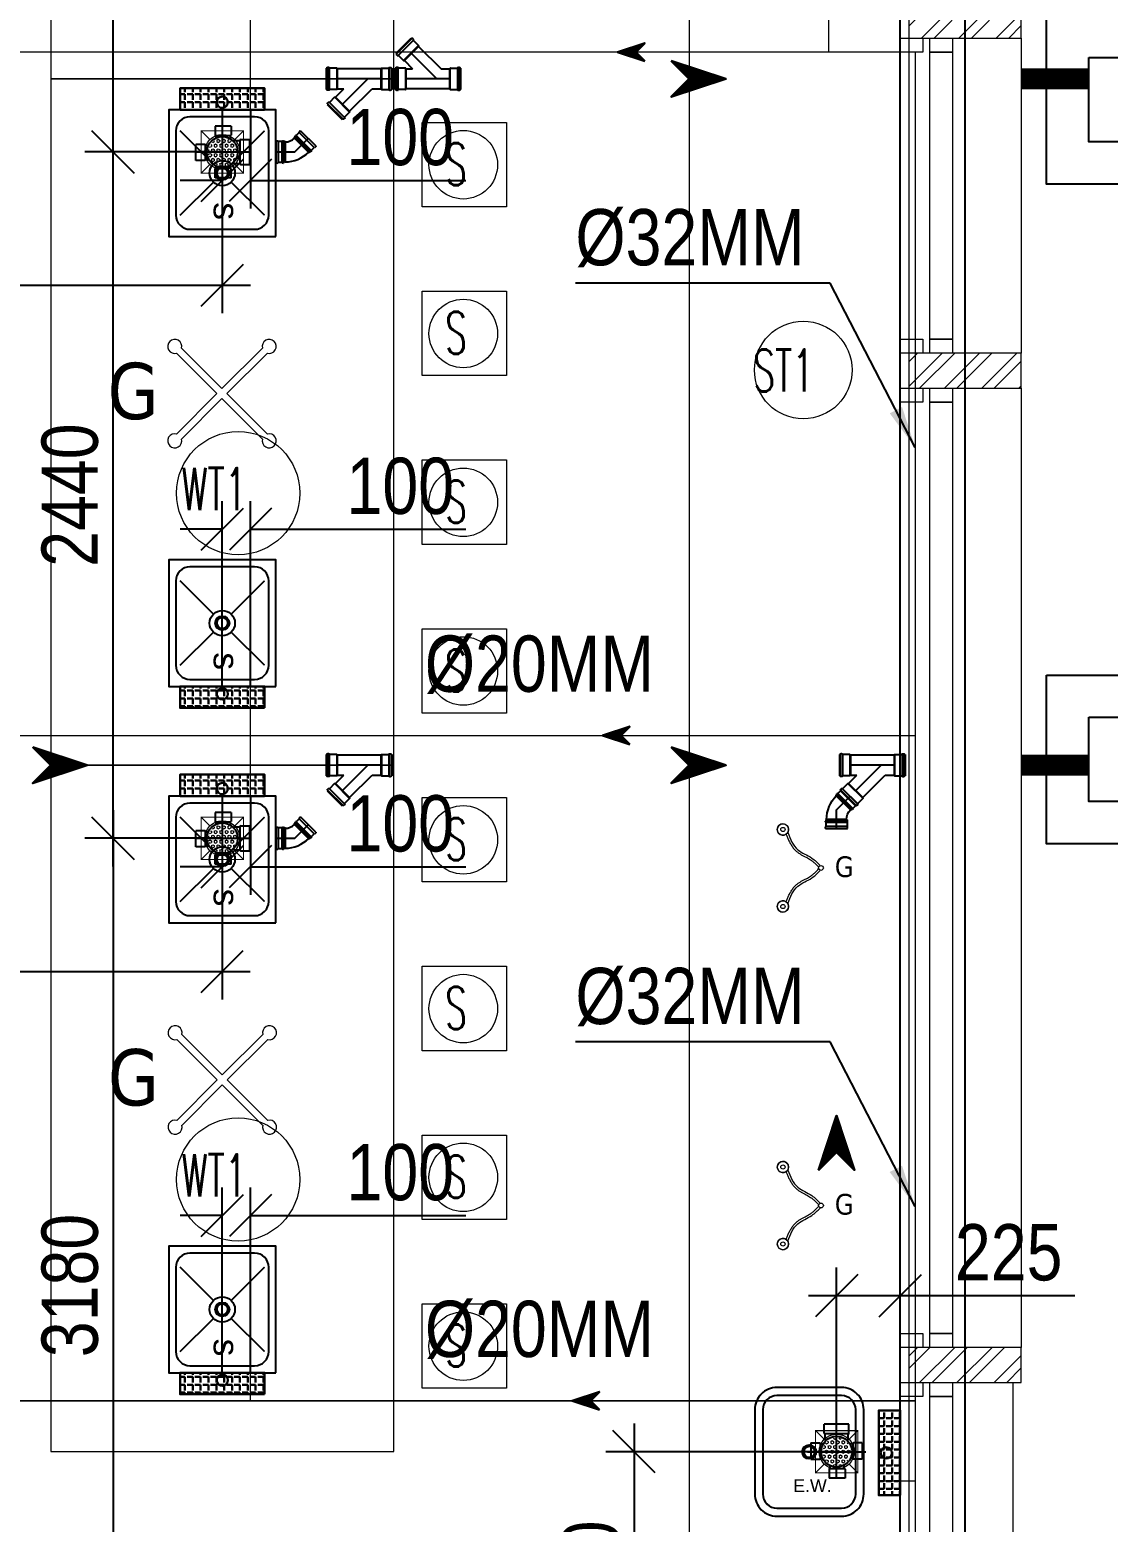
# Model space of a CAD drawing. Header units: inches. Extents: x 5899882 to 5988838, y -468923 to -96891.
# Drawn here: x 5976135 to 5979968, y -146091 to -140785 of the extents above; entities that cross this region are included whole.
import ezdxf

# ---------------------------------------------------------------- set-up
doc = ezdxf.new("R2010")
doc.units = ezdxf.units.IN
doc.header["$MEASUREMENT"] = 0
doc.linetypes.add('1', pattern=[0])
doc.layers.get('Defpoints').update_dxf_attribs({"color": 8})
for name, color, linetype in [('0- SLC ARCH LAYOUT', 7, 'Continuous'), ('0- SLC DIMENSION', 7, 'Continuous'), ('0-SLC RCC GR. FLOOR', 7, 'Continuous'), ('0-SLC-40 MM Waste water pipe', 3, 'Continuous'), ('0-SLC-75MM EX. WASTE PIPE', 6, 'Continuous'), ('0-SLC-75MM WASTE PIPE', 6, 'Continuous'), ('0-SLC-DOMESTIC LINE', 5, 'DOMESTIC_LINE'), ('0-SLC-Gully trap chamber', 4, 'Continuous'), ('0-SLC-Multi nahani trap', 6, 'Continuous'), ('0-SLC-Toilet fixture', 5, 'Continuous'), ('A-WALL-PATT', 252, 'Continuous'), ('Beam1', 30, 'Continuous')]:
    doc.layers.add(name, color=color, linetype=linetype)
for name, color, linetype, lineweight in [('0-SLC-100 mm Multi nahani trap jali', 253, 'Continuous', 13), ('ARCL-HATCH-B', 8, 'Continuous', 5), ('ARLC-DIM0', 8, 'Continuous', 5), ('ARLC-DOOR-W', 8, 'Continuous', 5), ('ARLC-ELE0', 8, 'Continuous', 9), ('ARLC-FUR (NOMN)', 8, 'Continuous', 9), ('ARLC-FURN', 8, 'Continuous', 9), ('ARLC-GAS BURNER', 8, 'Continuous', 5), ('ARLC-SINK', 8, 'Continuous', 9), ('ARLC-WALL', 8, 'Continuous', 15)]:
    doc.layers.add(name, color=color, linetype=linetype, lineweight=lineweight)
doc.styles.add('ARIAL', font='tahoma.ttf')
doc.styles.add('RS', font='simplex8.shx', dxfattribs={"width": 0.6, "height": 150})
doc.styles.get("Standard").update_dxf_attribs({"font": 'arial.ttf'})
doc.styles.add('swis cn bt', font='swissc.ttf')
doc.linetypes.add('DOMESTIC_LINE', pattern='A,0.5,-0.2,["DWS",ARIAL,S=0.1,R=0,X=-0.1,Y=-0.05],-0.25', length=0.95)
doc.dimstyles.new('SLC', dxfattribs={"dimtxt": 200, "dimasz": 150, "dimexe": 100, "dimexo": 0, "dimgap": 50, "dimtad": 1, "dimdec": 0, "dimrnd": 5, "dimzin": 1, "dimdsep": 46, "dimtxsty": 'swis cn bt', "dimblk": 'OBLIQUE', "dimcen": 60, "dimdle": 100, "dimclrd": 256, "dimclre": 256, "dimclrt": 256, "dimazin": 0, "dimtfac": 1, "dimtdec": 0, "dimtofl": 0, "dimtmove": 0, "dimatfit": 3, "dimfxl": 0.18, "dimtolj": 1, "dimtzin": 0, "dimarcsym": 0})
pattern_1 = [(45, (-5944591.39, 107027.8), (-66.2912607, 66.2912607), []), (45, (-5944547.2, 107027.8), (-66.2912607, 66.2912607), [])]

# ---------------------------------------------------------------- blocks, each defined once
blk = doc.blocks.new('A$C3F525F3E')
at = {"layer": 'Beam1'}
for p, q in [((34045, -39825), (34045, -33675)), ((34275, -39825), (34275, -33675))]:
    blk.add_line(p, q, dxfattribs=at)
blk = doc.blocks.new('sink450')
at = {"layer": 'ARLC-SINK'}
for p, q in [((5952386.3, -145910.2), (5952504.4, -146028.4)), ((5952686.3, -145910.2), (5952568.1, -146028.4)), ((5952504.4, -146092), (5952386.3, -146210.2)), ((5952568.1, -146092), (5952686.3, -146210.2))]:
    blk.add_line(p, q, dxfattribs=at)
blk.add_lwpolyline([(5952311.3, -146250.2), (5952761.3, -146250.2), (5952761.3, -145870.2), (5952311.3, -145870.2)], close=True, dxfattribs=at)
blk.add_lwpolyline([(5952386.3, -146225.2), (5952686.3, -146225.2, 0.414214), (5952736.3, -146175.2), (5952736.3, -145945.2, 0.414214), (5952686.3, -145895.2), (5952386.3, -145895.2, 0.414214), (5952336.3, -145945.2), (5952336.3, -146175.2, 0.414214)], format="xyb", close=True, dxfattribs=at)
for radius in [45, 25]:
    blk.add_circle((5952536.3, -146060.2), radius, dxfattribs=at)
at = {"layer": 'ARLC-FURN', "insert": (5952068.9, -146037.5), "char_height": 0.2, "width": 58.389, "attachment_point": 1}
blk.add_mtext('s', dxfattribs=at)
at = {"layer": 'ARLC-SINK'}
blk.add_text('s', height=90, dxfattribs=at).set_placement((5952640.1, -146090.8))
blk = doc.blocks.new('FGVRRGBV')
at = {"layer": 'ARLC-GAS BURNER'}
for points in [[(5956168.2, -143896.6), (5956312, -143752.8), (5956168.2, -143609)], [(5956329.7, -143735.1), (5956185.9, -143591.3)], [(5956329.7, -143735.1), (5956473.4, -143591.3)], [(5956491.1, -143896.6), (5956347.3, -143752.8), (5956491.1, -143609)], [(5956329.7, -143770.5), (5956185.9, -143914.3)], [(5956329.7, -143770.5), (5956473.4, -143914.3)]]:
    blk.add_lwpolyline(points, dxfattribs=at)
for centre, start, end in [((5956161.7, -143584.9), 345, 285), ((5956497.6, -143584.9), 255, 195), ((5956161.7, -143920.7), 75, 15), ((5956497.6, -143920.7), 165, 105)]:
    blk.add_arc(centre, 25, start, end, dxfattribs=at)
at = {"layer": 'ARLC-GAS BURNER', "insert": (5956014.2, -143745.3), "char_height": 200, "attachment_point": 5, "style": 'ARIAL'}
blk.add_mtext('\\A1;G', dxfattribs=at)
blk = doc.blocks.new('gas 2')
at = {"layer": 'ARLC-GAS BURNER'}
for centre, radius in [((5978219.2, -143641.4), 20.1), ((5978219.2, -143641.4), 7.52), ((5978354.3, -143778.3), 8.48), ((5978354.3, -143778.3), 8.48), ((5978219.2, -143915.3), 20.1), ((5978219.2, -143915.3), 7.52)]:
    blk.add_circle(centre, radius, dxfattribs=at)
for centre, start, end in [((5978219.2, -143641.4), 327.0836, 303.1116), ((5978219.2, -143915.3), 56.8884, 32.9164)]:
    blk.add_arc(centre, 20.1, start, end, dxfattribs=at)
for points, knots in [([(5978230.2, -143658.3), (5978229.5, -143656.6), (5978232.6, -143664.4), (5978237.6, -143676.2), (5978242.4, -143686), (5978246.7, -143693.7), (5978250.2, -143699.3), (5978254, -143704.7), (5978258.1, -143710), (5978262.6, -143714.9), (5978268.4, -143720.3), (5978275.8, -143725.9), (5978284.5, -143731.2), (5978293.3, -143735.9), (5978301.9, -143740.4), (5978310.1, -143744.8), (5978316.9, -143748.8), (5978322.3, -143752.7), (5978326.9, -143756.4), (5978331.4, -143760.4), (5978336, -143764.8), (5978340.7, -143769.6), (5978344, -143773), (5978345.8, -143774.8)], [0, 0, 0, 0, 0.738277, 1.476555, 2.214832, 2.583971, 2.95311, 3.322249, 3.691387, 4.060526, 4.429665, 5.003329, 5.576994, 6.150658, 6.724322, 7.297987, 7.871651, 8.267743, 8.663834, 9.059926, 9.456017, 9.852109, 10.248201, 10.248201, 10.248201, 10.248201]), ([(5978236, -143652.1), (5978245.5, -143675.4), (5978262.6, -143717.3), (5978319.3, -143736.8), (5978342, -143759.9), (5978351.3, -143769.4)], [0, 0, 0, 0, 88.97169, 160.2268, 209.42552, 209.42552, 209.42552, 209.42552]), ([(5978230.2, -143898.4), (5978229.5, -143900.1), (5978232.6, -143892.3), (5978237.6, -143880.5), (5978242.4, -143870.7), (5978246.7, -143863), (5978250.2, -143857.4), (5978254, -143851.9), (5978258.1, -143846.7), (5978262.6, -143841.8), (5978268.4, -143836.3), (5978275.8, -143830.8), (5978284.5, -143825.5), (5978293.3, -143820.8), (5978301.9, -143816.3), (5978310.1, -143811.9), (5978316.9, -143807.9), (5978322.3, -143804), (5978326.9, -143800.3), (5978331.4, -143796.2), (5978336, -143791.9), (5978340.7, -143787.1), (5978344, -143783.7), (5978345.8, -143781.9)], [0, 0, 0, 0, 0.738277, 1.476555, 2.214832, 2.583971, 2.95311, 3.322249, 3.691387, 4.060526, 4.429665, 5.003329, 5.576994, 6.150658, 6.724322, 7.297987, 7.871651, 8.267743, 8.663834, 9.059926, 9.456017, 9.852109, 10.248201, 10.248201, 10.248201, 10.248201]), ([(5978236, -143904.6), (5978245.5, -143881.3), (5978262.6, -143839.4), (5978319.3, -143819.9), (5978342, -143796.7), (5978351.3, -143787.3)], [0, 0, 0, 0, 88.97169, 160.2268, 209.42552, 209.42552, 209.42552, 209.42552])]:
    blk.add_open_spline(points, degree=3, knots=knots, dxfattribs=at)
at = {"layer": 'ARLC-GAS BURNER', "insert": (5978437, -143774.5), "char_height": 73.57, "attachment_point": 5, "style": 'ARIAL'}
blk.add_mtext('\\A1;G', dxfattribs=at)
blk = doc.blocks.new('EW-EYE WASH')
at = {"layer": 'ARLC-SINK'}
for points in [[(5956066, -145103.7), (5956066, -145403.7, 0.414214), (5956144.6, -145482.3), (5956374.6, -145482.3, 0.414214), (5956453.2, -145403.7), (5956453.2, -145103.7, 0.414214), (5956374.6, -145025), (5956144.6, -145025, 0.414214)], [(5956094.6, -145103.7), (5956094.6, -145403.7, 0.414214), (5956144.6, -145453.7), (5956374.6, -145453.7, 0.414214), (5956424.6, -145403.7), (5956424.6, -145103.7, 0.414214), (5956374.6, -145053.7), (5956144.6, -145053.7, 0.414214)]]:
    blk.add_lwpolyline(points, format="xyb", close=True, dxfattribs=at)
blk.add_circle((5956259.6, -145253.7), 25, dxfattribs=at)
blk.add_text('E.W.', height=45, dxfattribs=at).set_placement((5956202.9, -145396.6))
blk = doc.blocks.new('gr.floor')
at = {"layer": 'ARCL-HATCH-B'}
h = blk.add_hatch(dxfattribs=at)
h.set_pattern_fill('ANSI32', color=256, scale=250)
h.set_pattern_definition(pattern_1)
h.paths.add_polyline_path([(34475, -33675), (34075, -33675), (34075, -33800), (34475, -33800)])
h = blk.add_hatch(dxfattribs=at)
h.set_pattern_fill('ANSI32', color=256, scale=250)
h.set_pattern_definition(pattern_1)
h.paths.add_polyline_path([(34475, -34920), (34075, -34920), (34075, -35045), (34475, -35045)])
h = blk.add_hatch(dxfattribs=at)
h.set_pattern_fill('ANSI32', color=256, scale=250)
h.set_pattern_definition(pattern_1)
h.paths.add_polyline_path([(34475, -38455), (34075, -38455), (34075, -38580), (34475, -38580)])
at = {"layer": 'ARLC-DIM0'}
for points in [[(34125, -33800), (34125, -33850), (34045, -33850), (34045, -33800)], [(34125, -34870), (34125, -34920), (34045, -34920), (34045, -34870)], [(34125, -35045), (34125, -35095), (34045, -35095), (34045, -35045)], [(34125, -38405), (34125, -38455), (34045, -38455), (34045, -38405)], [(34125, -38580), (34125, -38630), (34045, -38630), (34045, -38580)]]:
    blk.add_lwpolyline(points, close=True, dxfattribs=at)
at = {"layer": 'ARLC-DOOR-W'}
for points in [[(34230, -33800), (34230, -33850), (34150, -33850), (34150, -33800)], [(34150, -33850), (34230, -33850), (34230, -34870), (34150, -34870)], [(34230, -34870), (34230, -34920), (34150, -34920), (34150, -34870)], [(34230, -35045), (34230, -35095), (34150, -35095), (34150, -35045)], [(34150, -35095), (34230, -35095), (34230, -38405), (34150, -38405)], [(34230, -38405), (34230, -38455), (34150, -38455), (34150, -38405)], [(34230, -38580), (34230, -38630), (34150, -38630), (34150, -38580)], [(34150, -38630), (34230, -38630), (34230, -39650), (34150, -39650)]]:
    blk.add_lwpolyline(points, close=True, dxfattribs=at)
at = {"layer": 'ARLC-ELE0'}
for p, q in [((34075, -33800), (34075, -34920)), ((34475, -33800), (34475, -34920)), ((34075, -35045), (34075, -38455)), ((34475, -35045), (34475, -38455)), ((34075, -38580), (34075, -39700)), ((34445, -38580), (34445, -39700))]:
    blk.add_line(p, q, dxfattribs=at)
at = {"layer": 'ARLC-FUR (NOMN)'}
for centre, radius in [((32491.5, -34250.4), 121.8), ((32491.5, -34850.4), 121.8), ((33700.1, -34980.1), 173.6), ((31691.4, -35418), 219.2), ((32491.5, -35450.4), 121.8), ((32491.5, -36050.4), 121.8), ((32491.5, -36650.4), 121.8), ((32491.5, -37250.4), 121.8), ((31691.4, -37858), 219.2), ((32491.5, -37850.4), 121.8), ((32491.5, -38450.4), 121.8)]:
    blk.add_circle(centre, radius, dxfattribs=at)
at = {"layer": 'ARLC-FURN'}
blk.add_line((33295, -29925), (33295, -39825), dxfattribs=at)
for points in [[(31025, -31505), (31025, -33945), (32245, -33945), (32245, -31505)], [(31025, -33945), (31025, -36385), (32245, -36385), (32245, -33945)], [(32645, -34400), (32345, -34400), (32345, -34100), (32645, -34100)], [(32645, -35000), (32345, -35000), (32345, -34700), (32645, -34700)], [(32645, -35600), (32345, -35600), (32345, -35300), (32645, -35300)], [(32645, -36200), (32345, -36200), (32345, -35900), (32645, -35900)], [(31025, -36385), (31025, -38825), (32245, -38825), (32245, -36385)], [(32645, -36800), (32345, -36800), (32345, -36500), (32645, -36500)], [(32645, -37400), (32345, -37400), (32345, -37100), (32645, -37100)], [(32645, -38000), (32345, -38000), (32345, -37700), (32645, -37700)], [(32645, -38600), (32345, -38600), (32345, -38300), (32645, -38300)]]:
    blk.add_lwpolyline(points, close=True, dxfattribs=at)
at = {"layer": 'ARLC-WALL', "ltscale": 0.005}
for p, q in [((34275, -33800), (34275, -34920)), ((34275, -35045), (34275, -38455)), ((34275, -38580), (34275, -39700))]:
    blk.add_line(p, q, dxfattribs=at)
at = {"layer": 'ARLC-WALL'}
for points in [[(34475, -33675), (34075, -33675), (34075, -33800), (34475, -33800)], [(34475, -34920), (34075, -34920), (34075, -35045), (34475, -35045)], [(34475, -38455), (34075, -38455), (34075, -38580), (34475, -38580)]]:
    blk.add_lwpolyline(points, close=True, dxfattribs=at)
at = {"layer": 'ARLC-DOOR-W'}
blk.add_blockref('EW-EYE WASH', (-5922538.2, 106427.3), dxfattribs=at)
at = {"layer": 'ARLC-FURN', "rotation": 270}
for p in [(177695.2, 5918256.3), (177695.2, 5916656.3), (177695.2, 5915816.3), (177695.2, 5914216.3)]:
    blk.add_blockref('sink450', p, dxfattribs=at)
at = {"layer": 'ARLC-FURN'}
for p in [(-5944591.4, 107027.8), (-5944591.4, 105827.8)]:
    blk.add_blockref('gas 2', p, dxfattribs=at)
at = {"layer": 'ARLC-GAS BURNER'}
for p in [(-5924695.9, 108688.8), (-5924694.7, 106248.8)]:
    blk.add_blockref('FGVRRGBV', p, dxfattribs=at)
at = {"layer": 'ARLC-FUR (NOMN)', "style": 'RS', "width": 0.6}
for s, p in [('S ', (32427.3, -34323.2)), ('S ', (32427.3, -34923.2)), ('ST1', (33522.4, -35057)), ('WT1', (31490, -35478.5)), ('S ', (32427.3, -35523.2)), ('S ', (32427.3, -36123.2)), ('S ', (32427.3, -36723.2)), ('S ', (32427.3, -37323.2)), ('WT1', (31490, -37918.5)), ('S ', (32427.3, -37923.2)), ('S ', (32427.3, -38523.2))]:
    blk.add_text(s, height=150, dxfattribs=at).set_placement(p)
blk = doc.blocks.new('sink22')
at = {"color": 0}
for p, q in [((-150, 150), (-31.8, 31.8)), ((-150, 150), (-31.8, 31.8)), ((31.8, 31.8), (150, 150)), ((31.8, 31.8), (150, 150)), ((-150, -150), (-31.8, -31.8)), ((-150, -150), (-31.8, -31.8)), ((31.8, -31.8), (150, -150)), ((31.8, -31.8), (150, -150))]:
    blk.add_line(p, q, dxfattribs=at)
blk.add_lwpolyline([(-225, -190), (225, -190), (225, 190), (-225, 190)], close=True, dxfattribs=at)
blk.add_lwpolyline([(-150, -165), (150, -165, 0.414214), (200, -115), (200, 115, 0.414214), (150, 165), (-150, 165, 0.414214), (-200, 115), (-200, -115, 0.414214)], format="xyb", close=True, dxfattribs=at)
for radius in [45, 45, 25, 25]:
    blk.add_circle((0, 0), radius, dxfattribs=at)
blk = doc.blocks.new('ew')
at = {"color": 0}
for points in [[(-193.6, 150), (-193.6, -150, 0.414214), (-115, -228.6), (115, -228.6, 0.414214), (193.6, -150), (193.6, 150, 0.414214), (115, 228.6), (-115, 228.6, 0.414214)], [(-165, 150), (-165, -150, 0.414214), (-115, -200), (115, -200, 0.414214), (165, -150), (165, 150, 0.414214), (115, 200), (-115, 200, 0.414214)]]:
    blk.add_lwpolyline(points, format="xyb", close=True, dxfattribs=at)
blk.add_circle((0, 0), 25, dxfattribs=at)
blk.add_text('E.W.', height=45, dxfattribs=at).set_placement((-56.7, -142.9))
blk = doc.blocks.new('FD COVER')
at = {"layer": '0-SLC-100 mm Multi nahani trap jali'}
h = blk.add_hatch(color=1, dxfattribs=at)
h.paths.add_polyline_path([(52.4, 0, 1), (-52.4, 0, 1)])
h.paths.add_polyline_path([(-49.7, 0, -1), (49.7, 0, -1)], flags=16)
h = blk.add_hatch(dxfattribs=at)
h.set_pattern_fill('HEX', color=1, scale=45.193777, style=0)
h.set_pattern_definition([(0, (-4759.384, 4380.386), (0, 9.78474), [5.649222, -11.298444]), (120, (-4759.384, 4380.386), (-8.473833, -4.89237), [5.649222, -11.298444]), (60, (-4753.735, 4380.386), (-8.473833, 4.89237), [5.649222, -11.298444])])
h.paths.add_polyline_path([(-49.7, 0, 1), (49.7, 0, 1)])
at = {"layer": '0-SLC-100 mm Multi nahani trap jali', "color": 1, "ltscale": 3}
for p, q in [((-75, 75), (-44.2, 44.2)), ((75, 75), (44.2, 44.2)), ((-44.2, -44.2), (-75, -75)), ((44.2, -44.2), (75, -75))]:
    blk.add_line(p, q, dxfattribs=at)
at = {"layer": '0-SLC-100 mm Multi nahani trap jali', "color": 1, "ltscale": 3, "const_width": 3.75}
blk.add_lwpolyline([(-75, -75), (75, -75), (75, 75), (-75, 75)], close=True, dxfattribs=at)
at = {"layer": '0-SLC-100 mm Multi nahani trap jali', "color": 1, "ltscale": 3}
blk.add_circle((0, 0), 62.5, dxfattribs=at)
blk = doc.blocks.new('A$C52224D05')
at = {"layer": '0-SLC-Multi nahani trap', "linetype": 'Continuous'}
h = blk.add_hatch(color=256, dxfattribs=at)
h.paths.add_polyline_path([(58.1, 0, 1), (-57.9, 0, 1)])
h.paths.add_polyline_path([(-54.9, 0, -1), (55.1, 0, -1)], flags=16)
for p, q in [((-25.9, 91.4), (-25.9, 77.8)), ((31.1, 91.4), (-25.9, 91.4)), ((-25.9, 77.8), (-25.9, 60.2)), ((28.7, 57.9), (-23.6, 57.9)), ((-22.4, 57.9), (-22.4, 50.2)), ((0, 103.7), (0, -103.7)), ((27.6, 57.9), (27.6, 47.6)), ((31.1, 91.4), (31.1, 77.8)), ((31.1, 77.8), (31.1, 60.2)), ((-96.3, 0), (95.2, 0)), ((-78.2, 26.7), (-93.7, 26.7)), ((-93.7, -30.2), (-93.7, 26.7)), ((-62.6, 26.7), (-78.2, 26.7)), ((-60.3, -27.9), (-60.3, 24.4)), ((-60.3, 23.3), (-50.5, 23.3)), ((41.1, 41), (63, 41)), ((63, -41.5), (63, 41.5)), ((65.5, 44), (74, 44)), ((74, 44), (97.8, 44)), ((97.8, -44), (97.8, 44)), ((-78.2, -30.2), (-93.7, -30.2)), ((-62.6, -30.2), (-77.7, -30.2)), ((-60.3, -26.7), (-50.5, -26.7)), ((-22.4, -57.9), (-22.4, -50.2)), ((27.6, -57.9), (27.6, -47.6)), ((41.1, -41), (63, -41)), ((65.5, -44), (74, -44)), ((74, -44), (97.8, -44)), ((-25.9, -77.8), (-25.9, -60.2)), ((-25.9, -91.4), (-25.9, -77.8)), ((31.1, -91.4), (-25.9, -91.4)), ((28.7, -57.9), (-23.6, -57.9)), ((31.1, -77.8), (31.1, -60.2)), ((31.1, -91.4), (31.1, -77.8))]:
    blk.add_line(p, q, dxfattribs=at)
blk.add_circle((0.1, 0), 55, dxfattribs=at)
for centre, radius, start, end in [((-23.6, 60.2), 2.33, 180, 270), ((28.7, 60.2), 2.33, 270, 0), ((-62.6, 24.4), 2.33, 0, 90), ((65.5, 41.5), 2.5, 90, 180), ((-62.6, -27.9), 2.33, 270, 0), ((65.5, -41.5), 2.5, 180, 270), ((-23.6, -60.2), 2.33, 90, 180), ((28.7, -60.2), 2.33, 0, 90)]:
    blk.add_arc(centre, radius, start, end, dxfattribs=at)
blk = doc.blocks.new('1248')
at = {"color": 0}
for p, q in [((-21.4, 74.3), (-74.3, 21.4)), ((-15.6, 68.6), (-68.6, 15.6)), ((-57.9, 4.9), (-4.9, 57.9)), ((-1.5, 54.5), (-54.5, 1.5)), ((-21.4, 74.3), (-19.5, 75)), ((-19.5, 75), (-15, 70.5)), ((-15.6, 68.6), (-15, 70.5)), ((-4.9, 57.9), (-15.6, 68.6)), ((-4.9, 57.9), (-3, 58.5)), ((-3, 58.5), (-0.9, 56.5)), ((-1.5, 54.5), (-0.9, 56.5)), ((1, 52.1), (-1.5, 54.5)), ((-74.3, 21.4), (-75, 19.5)), ((-75, 19.5), (-70.6, 15)), ((-68.6, 15.6), (-70.6, 15)), ((-57.9, 4.9), (-68.6, 15.6)), ((-57.9, 4.9), (-58.5, 3)), ((-58.5, 3), (-56.5, 0.9)), ((-54.5, 1.5), (-56.5, 0.9)), ((-52.1, -0.9), (-54.5, 1.5)), ((-52.1, -0.9), (1, 52.1)), ((-52.1, -0.9), (1, 52.1)), ((0.8, 49.3), (-49.3, -0.8)), ((0.8, 49.3), (1, 52.1)), ((34.2, -35.4), (34.3, 35.4)), ((34.3, 35.4), (36.2, 37.5)), ((36.2, 37.5), (39.6, 37.5)), ((36.2, 37.5), (36.2, -37.5)), ((36.2, 37.5), (36.2, -37.5)), ((39.6, 37.5), (40.5, 39.3)), ((39.6, -37.5), (39.6, 37.5)), ((43.5, 39.3), (40.5, 39.3)), ((44.4, 37.5), (43.5, 39.3)), ((44.4, 37.5), (59.5, 37.5)), ((44.4, 37.5), (44.4, -37.5)), ((59.5, 37.5), (60.5, 39.3)), ((59.5, -37.5), (59.5, 37.5)), ((66.8, 39.3), (60.5, 39.3)), ((66.8, 39.3), (67.8, 37.5)), ((67.8, -37.5), (67.8, 37.5)), ((-49.3, -0.8), (-52.1, -0.9)), ((34.2, -35.4), (36.2, -37.5)), ((36.2, -37.5), (39.6, -37.5)), ((39.6, -37.5), (40.5, -39.3)), ((43.5, -39.3), (40.5, -39.3)), ((44.4, -37.5), (43.5, -39.3)), ((44.4, -37.5), (59.5, -37.5)), ((59.5, -37.5), (60.5, -39.3)), ((66.8, -39.3), (60.5, -39.3)), ((67.8, -37.5), (66.8, -39.3))]:
    blk.add_line(p, q, dxfattribs=at)
at = {"color": 8}
blk.add_lwpolyline([(-47.9, 47.9), (0, 0), (67.8, 0)], dxfattribs=at)
at = {"color": 0}
for major_axis, start_param, end_param in [((0, 47.3), 2.356166, 3.141564), ((0, 118.1), 2.356191, 3.14159)]:
    blk.add_ellipse((34.3, 82.7), major_axis=major_axis, ratio=1, start_param=start_param, end_param=end_param, dxfattribs=at)
blk = doc.blocks.new('A$C23A5667F')
at = {"color": 0}
for p, q in [((-192.7, 122), (-122, 192.7)), ((-190.9, 117.9), (-117.9, 190.9)), ((-183.9, 110.8), (-110.8, 183.9)), ((-157.3, 86.6), (-86.6, 157.3)), ((-153.8, 86.6), (-86.6, 153.8)), ((-119, 189.7), (-122, 192.7)), ((-110.8, 187.4), (-114.3, 190.9)), ((-86.9, 157.6), (-112, 182.7)), ((-86.6, 157), (-86.6, 153.8)), ((-86.6, 153.8), (19.7, 47.5)), ((-189.7, 119), (-192.7, 122)), ((-187.4, 110.8), (-190.9, 114.3)), ((-157.6, 86.9), (-182.7, 112)), ((-157, 86.6), (-153.8, 86.6)), ((-153.8, 86.6), (-114.7, 47.5)), ((-193.3, 50), (-197.5, 50)), ((-197.5, -50), (-197.5, 50)), ((-193.3, -51.7), (-193.3, 51.7)), ((-185.8, 54.2), (-190.8, 54.2)), ((-183.3, -51.7), (-183.3, 51.7)), ((-147.8, 50), (-183.3, 50)), ((-147.5, -50), (-147.5, 50)), ((-147.3, 49.8), (-145, 47.5)), ((-145, -47.5), (-145, 47.5)), ((63.4, 49.8), (61.2, 47.5)), ((61.2, -47.5), (61.2, 47.5)), ((63.7, -50), (63.7, 50)), ((64, 50), (99.5, 50)), ((99.5, -51.7), (99.5, 51.7)), ((102, 54.2), (107, 54.2)), ((109.5, -51.7), (109.5, 51.7)), ((109.5, 50), (113.7, 50)), ((113.7, -50), (113.7, 50)), ((-193.3, -50), (-197.5, -50)), ((-185.8, -54.2), (-190.8, -54.2)), ((-147.8, -50), (-183.3, -50)), ((-147.3, -49.8), (-145, -47.5)), ((63.4, -49.8), (61.2, -47.5)), ((64, -50), (99.5, -50)), ((102, -54.2), (107, -54.2)), ((109.5, -50), (113.7, -50))]:
    blk.add_line(p, q, dxfattribs=at)
at = {"color": 8}
for points in [[(-120.2, 120.2), (0, 0)], [(61.2, 0), (-145, 0)]]:
    blk.add_lwpolyline(points, dxfattribs=at)
at = {"color": 0}
for points in [[(-145, 47.5), (-114.7, 47.5)], [(19.7, 47.5), (61.2, 47.5)], [(61.2, -47.5), (-145, -47.5)]]:
    blk.add_lwpolyline(points, dxfattribs=at)
for centre, radius, start, end in [((-116.1, 189.2), 2.5, 45, 135), ((-112.6, 185.6), 2.5, 315, 45), ((-87.5, 157), 0.833, 0, 45), ((-189.2, 116.1), 2.5, 135, 225), ((-185.6, 112.6), 2.5, 225, 315), ((-157, 87.5), 0.833, 225, 270), ((-190.8, 51.7), 2.5, 90, 180), ((-185.8, 51.7), 2.5, 0, 90), ((-147.8, 49.2), 0.833, 45, 90), ((64, 49.2), 0.833, 90, 135), ((102, 51.7), 2.5, 90, 180), ((107, 51.7), 2.5, 0, 90), ((-190.8, -51.7), 2.5, 180, 270), ((-185.8, -51.7), 2.5, 270, 0), ((-147.8, -49.2), 0.833, 270, 315), ((64, -49.2), 0.833, 225, 270), ((102, -51.7), 2.5, 180, 270), ((107, -51.7), 2.5, 270, 0)]:
    blk.add_arc(centre, radius, start, end, dxfattribs=at)
blk = doc.blocks.new('ARR')
h = blk.add_hatch()
h.set_pattern_fill('ANSI31', color=256)
h.paths.add_polyline_path([(-80, 80), (0, 0), (-80, -80), (162.3, 0)])
at = {"color": 7, "lineweight": 30}
blk.add_lwpolyline([(-80, -80), (0, 0), (-80, 80), (162.3, 0), (-80, -80)], dxfattribs=at)
blk = doc.blocks.new('_OBLIQUE')
at = {"color": 0, "linetype": 'ByBlock'}
blk.add_line((-0.5, -0.5), (0.5, 0.5), dxfattribs=at)
blk = doc.blocks.new('*D456')
at = {"layer": '0- SLC DIMENSION', "lineweight": -2, "transparency": 16777216}
for p, q in [((5974398.9, -143659.5), (5974398.9, -144233)), ((5976818.3, -143659.5), (5976818.3, -144233)), ((5974298.9, -144133), (5976918.3, -144133))]:
    blk.add_line(p, q, dxfattribs=at)
at = {"layer": 'Defpoints', "color": 0, "transparency": 16777216}
for p in [(5974398.9, -143659.5), (5976818.3, -143659.5), (5976818.3, -144133)]:
    blk.add_point(p, dxfattribs=at)
at = {"layer": '0- SLC DIMENSION', "lineweight": -2, "transparency": 16777216, "xscale": 150, "yscale": 150, "zscale": 150, "rotation": 180}
blk.add_blockref('_OBLIQUE', (5974398.9, -144133), dxfattribs=at)
at = {"layer": '0- SLC DIMENSION', "lineweight": -2, "transparency": 16777216, "xscale": 150, "yscale": 150, "zscale": 150}
blk.add_blockref('_OBLIQUE', (5976818.3, -144133), dxfattribs=at)
at = {"layer": '0- SLC DIMENSION', "transparency": 16777216, "insert": (5975608.6, -143980.2), "char_height": 200, "attachment_point": 5, "style": 'swis cn bt'}
blk.add_mtext('\\A1;2420', dxfattribs=at)
blk = doc.blocks.new('*D460')
at = {"layer": '0- SLC DIMENSION', "lineweight": -2, "transparency": 16777216}
for p, q in [((5974399.5, -141219.5), (5974399.5, -141793)), ((5976819, -141219.5), (5976819, -141793)), ((5974299.5, -141693), (5976919, -141693))]:
    blk.add_line(p, q, dxfattribs=at)
at = {"layer": 'Defpoints', "color": 0, "transparency": 16777216}
for p in [(5974399.5, -141219.5), (5976819, -141219.5), (5976819, -141693)]:
    blk.add_point(p, dxfattribs=at)
at = {"layer": '0- SLC DIMENSION', "lineweight": -2, "transparency": 16777216, "xscale": 150, "yscale": 150, "zscale": 150, "rotation": 180}
blk.add_blockref('_OBLIQUE', (5974399.5, -141693), dxfattribs=at)
at = {"layer": '0- SLC DIMENSION', "lineweight": -2, "transparency": 16777216, "xscale": 150, "yscale": 150, "zscale": 150}
blk.add_blockref('_OBLIQUE', (5976819, -141693), dxfattribs=at)
at = {"layer": '0- SLC DIMENSION', "transparency": 16777216, "insert": (5975609.2, -141540.2), "char_height": 200, "attachment_point": 5, "style": 'swis cn bt'}
blk.add_mtext('\\A1;2420', dxfattribs=at)
blk = doc.blocks.new('*D464')
at = {"layer": '0- SLC DIMENSION', "lineweight": -2, "transparency": 16777216}
for p, q in [((5979002.3, -145742.5), (5979002.3, -145185.5)), ((5979228.9, -145742.5), (5979228.9, -145185.5)), ((5978902.3, -145285.5), (5979228.9, -145285.5)), ((5979228.9, -145285.5), (5979849.4, -145285.5))]:
    blk.add_line(p, q, dxfattribs=at)
at = {"layer": 'Defpoints', "color": 0, "transparency": 16777216}
for p in [(5979228.9, -145285.5), (5979002.3, -145742.5), (5979228.9, -145742.5)]:
    blk.add_point(p, dxfattribs=at)
at = {"layer": '0- SLC DIMENSION', "lineweight": -2, "transparency": 16777216, "xscale": 150, "yscale": 150, "zscale": 150, "rotation": 180}
blk.add_blockref('_OBLIQUE', (5979002.3, -145285.5), dxfattribs=at)
at = {"layer": '0- SLC DIMENSION', "lineweight": -2, "transparency": 16777216, "xscale": 150, "yscale": 150, "zscale": 150}
blk.add_blockref('_OBLIQUE', (5979228.9, -145285.5), dxfattribs=at)
at = {"layer": '0- SLC DIMENSION', "transparency": 16777216, "insert": (5979614.1, -145132.7), "char_height": 200, "attachment_point": 5, "style": 'swis cn bt'}
blk.add_mtext('\\A1;225', dxfattribs=at)
blk = doc.blocks.new('*D465')
at = {"layer": '0- SLC DIMENSION', "lineweight": -2, "transparency": 16777216}
for p, q in [((5978282.5, -145740.4), (5978282.5, -146939.5)), ((5979002.6, -145840.4), (5978182.5, -145840.4)), ((5979002.6, -146839.5), (5978182.5, -146839.5))]:
    blk.add_line(p, q, dxfattribs=at)
at = {"layer": 'Defpoints', "color": 0, "transparency": 16777216}
for p in [(5979002.6, -145840.4), (5978282.5, -146839.5), (5979002.6, -146839.5)]:
    blk.add_point(p, dxfattribs=at)
at = {"layer": '0- SLC DIMENSION', "lineweight": -2, "transparency": 16777216, "xscale": 150, "yscale": 150, "zscale": 150}
for p, rotation in [((5978282.5, -145840.4), 90), ((5978282.5, -146839.5), 270)]:
    blk.add_blockref('_OBLIQUE', p, dxfattribs=dict(at, rotation=rotation))
at = {"layer": '0- SLC DIMENSION', "transparency": 16777216, "insert": (5978129.8, -146339.9), "char_height": 200, "attachment_point": 5, "rotation": 90, "style": 'swis cn bt'}
blk.add_mtext('\\A1;1000', dxfattribs=at)
blk = doc.blocks.new('*D468')
at = {"layer": '0- SLC DIMENSION', "lineweight": -2, "transparency": 16777216}
for p, q in [((5976430.5, -143559.5), (5976430.5, -146939.5)), ((5976722, -143659.5), (5976330.5, -143659.5)), ((5976722, -146839.5), (5976330.5, -146839.5))]:
    blk.add_line(p, q, dxfattribs=at)
at = {"layer": 'Defpoints', "color": 0, "transparency": 16777216}
for p in [(5976722, -143659.5), (5976430.5, -146839.5), (5976722, -146839.5)]:
    blk.add_point(p, dxfattribs=at)
at = {"layer": '0- SLC DIMENSION', "lineweight": -2, "transparency": 16777216, "xscale": 150, "yscale": 150, "zscale": 150}
for p, rotation in [((5976430.5, -143659.5), 90), ((5976430.5, -146839.5), 270)]:
    blk.add_blockref('_OBLIQUE', p, dxfattribs=dict(at, rotation=rotation))
at = {"layer": '0- SLC DIMENSION', "transparency": 16777216, "insert": (5976277.8, -145249.5), "char_height": 200, "attachment_point": 5, "rotation": 90, "style": 'swis cn bt'}
blk.add_mtext('\\A1;3180', dxfattribs=at)
blk = doc.blocks.new('*D469')
at = {"layer": '0- SLC DIMENSION', "lineweight": -2, "transparency": 16777216}
for p, q in [((5976430.6, -143759.5), (5976430.6, -141119.5)), ((5976818.3, -141219.5), (5976330.6, -141219.5)), ((5976817.8, -143659.5), (5976330.6, -143659.5))]:
    blk.add_line(p, q, dxfattribs=at)
at = {"layer": 'Defpoints', "color": 0, "transparency": 16777216}
for p in [(5976430.6, -141219.5), (5976818.3, -141219.5), (5976817.8, -143659.5)]:
    blk.add_point(p, dxfattribs=at)
at = {"layer": '0- SLC DIMENSION', "lineweight": -2, "transparency": 16777216, "xscale": 150, "yscale": 150, "zscale": 150}
for p, rotation in [((5976430.6, -141219.5), 90), ((5976430.6, -143659.5), 270)]:
    blk.add_blockref('_OBLIQUE', p, dxfattribs=dict(at, rotation=rotation))
at = {"layer": '0- SLC DIMENSION', "transparency": 16777216, "insert": (5976277.8, -142439.5), "char_height": 200, "attachment_point": 5, "rotation": 90, "style": 'swis cn bt'}
blk.add_mtext('\\A1;2440', dxfattribs=at)
blk = doc.blocks.new('*D472')
at = {"layer": '0- SLC DIMENSION', "lineweight": -2, "transparency": 16777216}
for p, q in [((5976430.6, -140529.5), (5976430.6, -139906.7)), ((5976430.6, -141219.5), (5976430.6, -140429.5)), ((5976817.8, -140529.5), (5976330.6, -140529.5)), ((5976817.8, -141219.5), (5976330.6, -141219.5))]:
    blk.add_line(p, q, dxfattribs=at)
at = {"layer": 'Defpoints', "color": 0, "transparency": 16777216}
for p in [(5976817.8, -140529.5), (5976430.6, -141219.5), (5976817.8, -141219.5)]:
    blk.add_point(p, dxfattribs=at)
at = {"layer": '0- SLC DIMENSION', "lineweight": -2, "transparency": 16777216, "xscale": 150, "yscale": 150, "zscale": 150}
for p, rotation in [((5976430.6, -140529.5), 90), ((5976430.6, -141219.5), 270)]:
    blk.add_blockref('_OBLIQUE', p, dxfattribs=dict(at, rotation=rotation))
at = {"layer": '0- SLC DIMENSION', "transparency": 16777216, "insert": (5976278, -140143.1), "char_height": 200, "attachment_point": 5, "rotation": 90, "style": 'swis cn bt'}
blk.add_mtext('\\A1;690', dxfattribs=at)
blk = doc.blocks.new('A$C53221778')
at = {"layer": '0-SLC-Gully trap chamber'}
for points in [[(-0.3, 0.3), (0.3, 0.3), (0.3, -0.3), (-0.3, -0.3)], [(-0.15, 0.15), (0.15, 0.15), (0.15, -0.15), (-0.15, -0.15)]]:
    blk.add_lwpolyline(points, close=True, dxfattribs=at)
blk = doc.blocks.new('*D594')
at = {"layer": '0- SLC DIMENSION', "lineweight": -2, "transparency": 16777216}
for p, q in [((5976818.9, -141069.5), (5976818.9, -141420.5)), ((5976918.8, -141069.5), (5976918.8, -141420.5)), ((5976818.9, -141320.5), (5976668.9, -141320.5)), ((5976918.8, -141320.5), (5977684, -141320.5))]:
    blk.add_line(p, q, dxfattribs=at)
at = {"layer": 'Defpoints', "color": 0, "transparency": 16777216}
for p in [(5976818.9, -141069.5), (5976918.8, -141069.5), (5976918.8, -141320.5)]:
    blk.add_point(p, dxfattribs=at)
at = {"layer": '0- SLC DIMENSION', "lineweight": -2, "transparency": 16777216, "xscale": 150, "yscale": 150, "zscale": 150}
blk.add_blockref('_OBLIQUE', (5976818.9, -141320.5), dxfattribs=at)
at = {"layer": '0- SLC DIMENSION', "lineweight": -2, "transparency": 16777216, "xscale": 150, "yscale": 150, "zscale": 150, "rotation": 180}
blk.add_blockref('_OBLIQUE', (5976918.8, -141320.5), dxfattribs=at)
at = {"layer": '0- SLC DIMENSION', "transparency": 16777216, "insert": (5977451.4, -141167.8), "char_height": 200, "attachment_point": 5, "style": 'swis cn bt'}
blk.add_mtext('\\A1;100', dxfattribs=at)
blk = doc.blocks.new('*D599')
at = {"layer": '0- SLC DIMENSION', "lineweight": -2, "transparency": 16777216}
for p, q in [((5976818.9, -143509.5), (5976818.9, -143860.5)), ((5976918.8, -143509.5), (5976918.8, -143860.5)), ((5976818.9, -143760.5), (5976668.9, -143760.5)), ((5976918.8, -143760.5), (5977684, -143760.5))]:
    blk.add_line(p, q, dxfattribs=at)
at = {"layer": 'Defpoints', "color": 0, "transparency": 16777216}
for p in [(5976818.9, -143509.5), (5976918.8, -143509.5), (5976918.8, -143760.5)]:
    blk.add_point(p, dxfattribs=at)
at = {"layer": '0- SLC DIMENSION', "lineweight": -2, "transparency": 16777216, "xscale": 150, "yscale": 150, "zscale": 150}
blk.add_blockref('_OBLIQUE', (5976818.9, -143760.5), dxfattribs=at)
at = {"layer": '0- SLC DIMENSION', "lineweight": -2, "transparency": 16777216, "xscale": 150, "yscale": 150, "zscale": 150, "rotation": 180}
blk.add_blockref('_OBLIQUE', (5976918.8, -143760.5), dxfattribs=at)
at = {"layer": '0- SLC DIMENSION', "transparency": 16777216, "insert": (5977451.4, -143607.8), "char_height": 200, "attachment_point": 5, "style": 'swis cn bt'}
blk.add_mtext('\\A1;100', dxfattribs=at)
blk = doc.blocks.new('*D602')
at = {"layer": '0- SLC DIMENSION', "lineweight": -2, "transparency": 16777216}
for p, q in [((5976818.9, -145559.5), (5976818.9, -144900.5)), ((5976918.9, -145559.5), (5976918.9, -144900.5)), ((5976818.9, -145000.5), (5976668.9, -145000.5)), ((5976918.9, -145000.5), (5977684.1, -145000.5))]:
    blk.add_line(p, q, dxfattribs=at)
at = {"layer": 'Defpoints', "color": 0, "transparency": 16777216}
for p in [(5976918.9, -145000.5), (5976818.9, -145559.5), (5976918.9, -145559.5)]:
    blk.add_point(p, dxfattribs=at)
at = {"layer": '0- SLC DIMENSION', "lineweight": -2, "transparency": 16777216, "xscale": 150, "yscale": 150, "zscale": 150}
blk.add_blockref('_OBLIQUE', (5976818.9, -145000.5), dxfattribs=at)
at = {"layer": '0- SLC DIMENSION', "lineweight": -2, "transparency": 16777216, "xscale": 150, "yscale": 150, "zscale": 150, "rotation": 180}
blk.add_blockref('_OBLIQUE', (5976918.9, -145000.5), dxfattribs=at)
at = {"layer": '0- SLC DIMENSION', "transparency": 16777216, "insert": (5977451.5, -144847.8), "char_height": 200, "attachment_point": 5, "style": 'swis cn bt'}
blk.add_mtext('\\A1;100', dxfattribs=at)
blk = doc.blocks.new('*D603')
at = {"layer": '0- SLC DIMENSION', "lineweight": -2, "transparency": 16777216}
for p, q in [((5976818.9, -143119.5), (5976818.9, -142460.5)), ((5976918.9, -143119.5), (5976918.9, -142460.5)), ((5976818.9, -142560.5), (5976668.9, -142560.5)), ((5976918.9, -142560.5), (5977684.1, -142560.5))]:
    blk.add_line(p, q, dxfattribs=at)
at = {"layer": 'Defpoints', "color": 0, "transparency": 16777216}
for p in [(5976918.9, -142560.5), (5976818.9, -143119.5), (5976918.9, -143119.5)]:
    blk.add_point(p, dxfattribs=at)
at = {"layer": '0- SLC DIMENSION', "lineweight": -2, "transparency": 16777216, "xscale": 150, "yscale": 150, "zscale": 150}
blk.add_blockref('_OBLIQUE', (5976818.9, -142560.5), dxfattribs=at)
at = {"layer": '0- SLC DIMENSION', "lineweight": -2, "transparency": 16777216, "xscale": 150, "yscale": 150, "zscale": 150, "rotation": 180}
blk.add_blockref('_OBLIQUE', (5976918.9, -142560.5), dxfattribs=at)
at = {"layer": '0- SLC DIMENSION', "transparency": 16777216, "insert": (5977451.5, -142407.8), "char_height": 200, "attachment_point": 5, "style": 'swis cn bt'}
blk.add_mtext('\\A1;100', dxfattribs=at)

msp = doc.modelspace()

# ---------------------------------------------------------------- block references
at = {"layer": '0- SLC ARCH LAYOUT'}
msp.add_blockref('gr.floor', (5945183.9, -107014.5), dxfattribs=at)

# ---------------------------------------------------------------- next in the draw order: hatches: boundary and pattern name
at = {"layer": 'A-WALL-PATT', "lineweight": 30}
h = msp.add_hatch(dxfattribs=at)
h.set_pattern_fill('ANGLE', color=8, scale=4, angle=-180)
h.set_pattern_definition([(180, (6008900.773, -150206.243), (-2e-14, -27.94), [20.32, -7.62]), (270, (6008900.773, -150206.243), (27.94, -2e-14), [20.32, -7.62])])
h.paths.add_polyline_path([(5976968.8, -141069.5), (5976668.8, -141069.4), (5976668.9, -140992.8), (5976968.9, -140992.8)])
h = msp.add_hatch(dxfattribs=at)
h.set_pattern_fill('ANGLE', color=8, scale=4, angle=-180)
h.set_pattern_definition([(180, (6008900.773, -148079.59), (-2e-14, -27.94), [20.32, -7.62]), (270, (6008900.773, -148079.59), (27.94, -2e-14), [20.32, -7.62])])
h.paths.add_polyline_path([(5976968.8, -143196.1), (5976668.8, -143196.1), (5976668.9, -143119.4), (5976968.9, -143119.5)])
h = msp.add_hatch(dxfattribs=at)
h.set_pattern_fill('ANGLE', color=8, scale=4, angle=-180)
h.set_pattern_definition([(180, (6008900.773, -152646.243), (-2e-14, -27.94), [20.32, -7.62]), (270, (6008900.773, -152646.243), (27.94, -2e-14), [20.32, -7.62])])
h.paths.add_polyline_path([(5976968.8, -143509.5), (5976668.8, -143509.4), (5976668.9, -143432.8), (5976968.9, -143432.8)])
h = msp.add_hatch(dxfattribs=at)
h.set_pattern_fill('ANGLE', color=8, scale=4, angle=-180)
h.set_pattern_definition([(180, (6008900.773, -150519.59), (-2e-14, -27.94), [20.32, -7.62]), (270, (6008900.773, -150519.59), (27.94, -2e-14), [20.32, -7.62])])
h.paths.add_polyline_path([(5976968.8, -145636.1), (5976668.8, -145636.1), (5976668.9, -145559.4), (5976968.9, -145559.5)])
h = msp.add_hatch(dxfattribs=at)
h.set_pattern_fill('ANGLE', color=8, scale=4, angle=-270)
h.set_pattern_definition([(90, (5969532.144, -177852.126), (-27.94, 2e-14), [20.32, -7.62]), (180, (5969532.144, -177852.126), (-2e-14, -27.94), [20.32, -7.62])])
h.paths.add_polyline_path([(5979228.9, -145995.2), (5979228.9, -145693.5), (5979152.2, -145693.6), (5979152.3, -145995.2)])

# ---------------------------------------------------------------- next in the draw order: linework, layer by layer
at = {"layer": '0-SLC-40 MM Waste water pipe', "lineweight": 30}
for centre in [(5976818.9, -141042.6), (5976818.9, -141295.1), (5976818.9, -142893.8), (5976818.9, -143146.4), (5976818.9, -143482.6), (5976818.9, -143735.1), (5976818.9, -145333.8), (5976818.9, -145586.4), (5978905.2, -145840.8), (5979178.9, -145844.4)]:
    msp.add_circle(centre, 20, dxfattribs=at)
at = {"layer": '0-SLC-75MM EX. WASTE PIPE', "const_width": 75}
for points in [[(5979658.9, -140959.5), (5979898.9, -140959.5)], [(5979658.9, -143399.5), (5979898.9, -143399.5)]]:
    msp.add_lwpolyline(points, dxfattribs=at)
at = {"layer": '0-SLC-DOMESTIC LINE', "color": 5, "linetype": '1', "const_width": 5}
for points in [[(5972078.8, -138629.5), (5972078.8, -138519.5), (5978974, -138519.5), (5978974, -140864.5)], [(5976918.9, -140680.1), (5976918.9, -140864.5)], [(5979282, -146689.5), (5979282, -140864.5), (5972078.9, -140864.5)], [(5976918.9, -141068.8), (5976918.9, -140864.5)], [(5976918.9, -143119.5), (5976918.9, -143294.5)], [(5976918.9, -143119.5), (5976918.9, -143294.5)], [(5972078.9, -143294.5), (5979282, -143294.5)], [(5976918.9, -143498.8), (5976918.9, -143294.5)], [(5976918.9, -143508.2), (5976918.9, -143294.5)], [(5972078.9, -145559.5), (5972078.9, -145659.5), (5979282, -145659.5)], [(5976918.9, -145660.8), (5976918.8, -145560.8)], [(5979152.3, -145944.4), (5979152.3, -145944.4), (5979282, -145944.4)]]:
    msp.add_lwpolyline(points, dxfattribs=at)
at = {"layer": 'A-WALL-PATT', "color": 8, "lineweight": 30}
for points in [[(5976968.8, -141069.5), (5976668.8, -141069.4), (5976668.9, -140992.8), (5976968.9, -140992.8)], [(5976968.8, -143196.1), (5976668.8, -143196.1), (5976668.9, -143119.4), (5976968.9, -143119.5)], [(5976968.8, -143509.5), (5976668.8, -143509.4), (5976668.9, -143432.8), (5976968.9, -143432.8)], [(5976968.8, -145636.1), (5976668.8, -145636.1), (5976668.9, -145559.4), (5976968.9, -145559.5)], [(5979228.9, -145995.2), (5979228.9, -145693.5), (5979152.2, -145693.6), (5979152.3, -145995.2)]]:
    msp.add_lwpolyline(points, close=True, dxfattribs=at)

# ---------------------------------------------------------------- next in the draw order: block references
at = {"layer": '0-SLC RCC GR. FLOOR', "color": 1}
msp.add_blockref('A$C3F525F3E', (5945183.9, -107014.5), dxfattribs=at)
at = {"layer": '0-SLC-100 mm Multi nahani trap jali', "lineweight": -3, "rotation": 270}
for p in [(5976819.2, -141219.7), (5976819.2, -143659.7), (5979002.6, -145840.4)]:
    msp.add_blockref('FD COVER', p, dxfattribs=at)
at = {"layer": '0-SLC-75MM WASTE PIPE'}
for name, p, xscale, yscale, zscale, rotation in [('A$C23A5667F', (5977581.5, -140959.5), 0.75, 0.75, 0.75, 0.0009820706568078753), ('A$C23A5667F', (5977336.5, -140959.5), -0.75, 0.75, 0.75, 179.9990179293432), ('1248', (5977076.6, -141219.4), 1.000059464691145, 1.000059464691145, 1.000059464691145, 45.00398853660638), ('A$C23A5667F', (5977336.5, -143399.5), -0.75, 0.75, 0.75, 179.9990179293432), ('A$C23A5667F', (5979160.6, -143399.4), -0.75, 0.75, 0.75, 179.9990179293432), ('1248', (5979002.2, -143557.9), -1.000059464691145, 1.000059464691145, 1.000059464691145, 224.998970221418), ('1248', (5977076.6, -143659.4), 1.000059464691145, 1.000059464691145, 1.000059464691145, 45.00398853660638)]:
    msp.add_blockref(name, p, dxfattribs=dict(at, xscale=xscale, yscale=yscale, zscale=zscale, rotation=rotation))
at = {"layer": '0-SLC-75MM WASTE PIPE', "color": 8, "xscale": -0.8, "yscale": 0.8, "zscale": 0.8}
for p, rotation in [((5978478.9, -140959.5), 180), ((5976208.9, -143399.5), 180), ((5978478.9, -143399.5), 180), ((5979002.2, -144775), 270)]:
    msp.add_blockref('ARR', p, dxfattribs=dict(at, rotation=rotation))
at = {"layer": '0-SLC-DOMESTIC LINE', "color": 5, "linetype": '1', "xscale": -0.4, "yscale": 0.4, "zscale": 0.4}
for p in [(5978288.5, -140864.5), (5978235, -143294.5), (5978127.5, -145659.5)]:
    msp.add_blockref('ARR', p, dxfattribs=at)
at = {"layer": '0-SLC-Gully trap chamber', "extrusion": (0, 0, -1), "xscale": -1000, "yscale": 1000, "zscale": -1000}
for p in [(-5980048.9, -141034), (-5980048.9, -143379.1)]:
    msp.add_blockref('A$C53221778', p, dxfattribs=at)
at = {"layer": '0-SLC-Multi nahani trap', "linetype": 'Continuous', "extrusion": (0, 0, -1), "xscale": -1, "zscale": -1}
for p in [(-5976818.9, -141219.5), (-5976818.9, -143659.5)]:
    msp.add_blockref('A$C52224D05', p, dxfattribs=at)
at = {"layer": '0-SLC-Multi nahani trap', "linetype": 'Continuous', "extrusion": (0, 0, -1), "xscale": -1, "zscale": -1, "rotation": 270}
msp.add_blockref('A$C52224D05', (-5979002.3, -145840.3), dxfattribs=at)
at = {"layer": '0-SLC-Toilet fixture', "color": 140, "rotation": 90}
for p in [(5976818.9, -141294.5), (5976818.9, -142894.5), (5976818.9, -143734.5), (5976818.9, -145334.5)]:
    msp.add_blockref('sink22', p, dxfattribs=at)
at = {"layer": '0-SLC-Toilet fixture', "color": 140}
msp.add_blockref('ew', (5978905.2, -145840.8), dxfattribs=at)

# ---------------------------------------------------------------- next in the draw order: texts
at = {"layer": '0-SLC-DOMESTIC LINE', "linetype": '1', "char_height": 200, "width": 687.595, "attachment_point": 1}
for s, insert in [('{\\fSwis721 Cn BT|b0|i0|c0|p34;%%C32MM}', (5978074, -141422.5)), ('{\\fSwis721 Cn BT|b0|i0|c0|p34;%%C20MM}', (5977539, -142938.6)), ('{\\fSwis721 Cn BT|b0|i0|c0|p34;%%C32MM}', (5978074, -144120)), ('{\\fSwis721 Cn BT|b0|i0|c0|p34;%%C20MM}', (5977539, -145303.6))]:
    msp.add_mtext(s, dxfattribs=dict(at, insert=insert))

# ---------------------------------------------------------------- next in the draw order: dimensions: what is measured, and where the dimension line sits
at = {"layer": '0- SLC DIMENSION'}
dim = msp.add_linear_dim(base=(5976430.6, -141219.5), p1=(5976817.8, -140529.5), p2=(5976817.8, -141219.5), angle=90, dimstyle='SLC', override={"dimfxl": 0}, dxfattribs=at)
dim.commit()
dim.dimension.update_dxf_attribs({"geometry": '*D472', "text_midpoint": (5976430.6, -140143.1), "dimtype": 160})
for base, p1, p2, picture, middle in [((5976918.8, -141320.5), (5976818.9, -141069.5), (5976918.8, -141069.5), '*D594', (5977451.4, -141167.8)), ((5976818.9536, -141693), (5974399.5009, -141219.4694), (5976818.9536, -141219.4694), '*D460', (5975609.2273, -141540.2078)), ((5976918.9, -142560.5), (5976818.9, -143119.5), (5976918.9, -143119.5), '*D603', (5977451.5, -142407.8)), ((5976918.8, -143760.5), (5976818.9, -143509.5), (5976918.8, -143509.5), '*D599', (5977451.4, -143607.8)), ((5976818.3, -144133), (5974398.9, -143659.5), (5976818.3, -143659.5), '*D456', (5975608.6, -143980.2)), ((5976918.9, -145000.5), (5976818.9, -145559.5), (5976918.9, -145559.5), '*D602', (5977451.5, -144847.8)), ((5979228.9, -145285.5), (5979002.3, -145742.5), (5979228.9, -145742.5), '*D464', (5979614.1, -145132.7))]:
    dim = msp.add_linear_dim(base=base, p1=p1, p2=p2, dimstyle='SLC', override={"dimfxl": 0}, dxfattribs=at)
    dim.commit()
    dim.dimension.update_dxf_attribs({"geometry": picture, "text_midpoint": middle})
for base, p1, p2, picture, middle in [((5976430.6, -141219.5), (5976817.8, -143659.5), (5976818.3, -141219.5), '*D469', (5976277.8, -142439.5)), ((5976430.5, -146839.5), (5976722, -143659.5), (5976722, -146839.5), '*D468', (5976277.8, -145249.5)), ((5978282.5, -146839.5), (5979002.6, -145840.4), (5979002.6, -146839.5), '*D465', (5978129.8, -146339.9))]:
    dim = msp.add_linear_dim(base=base, p1=p1, p2=p2, angle=90, dimstyle='SLC', override={"dimfxl": 0}, dxfattribs=at)
    dim.commit()
    dim.dimension.update_dxf_attribs({"geometry": picture, "text_midpoint": middle})

# ---------------------------------------------------------------- next in the draw order: leaders
at = {"layer": '0-SLC-DOMESTIC LINE', "linetype": '1'}
for points in [[(5979282, -142270.5), (5978980, -141686), (5978074, -141686)], [(5979282, -144968), (5978980, -144383.5), (5978074, -144383.5)]]:
    msp.add_leader(points, dimstyle='SLC', override={"dimgap": 50, "dimtad": 0, "dimfxlon": 1}, dxfattribs=at)

doc.saveas('drawing.dxf')
